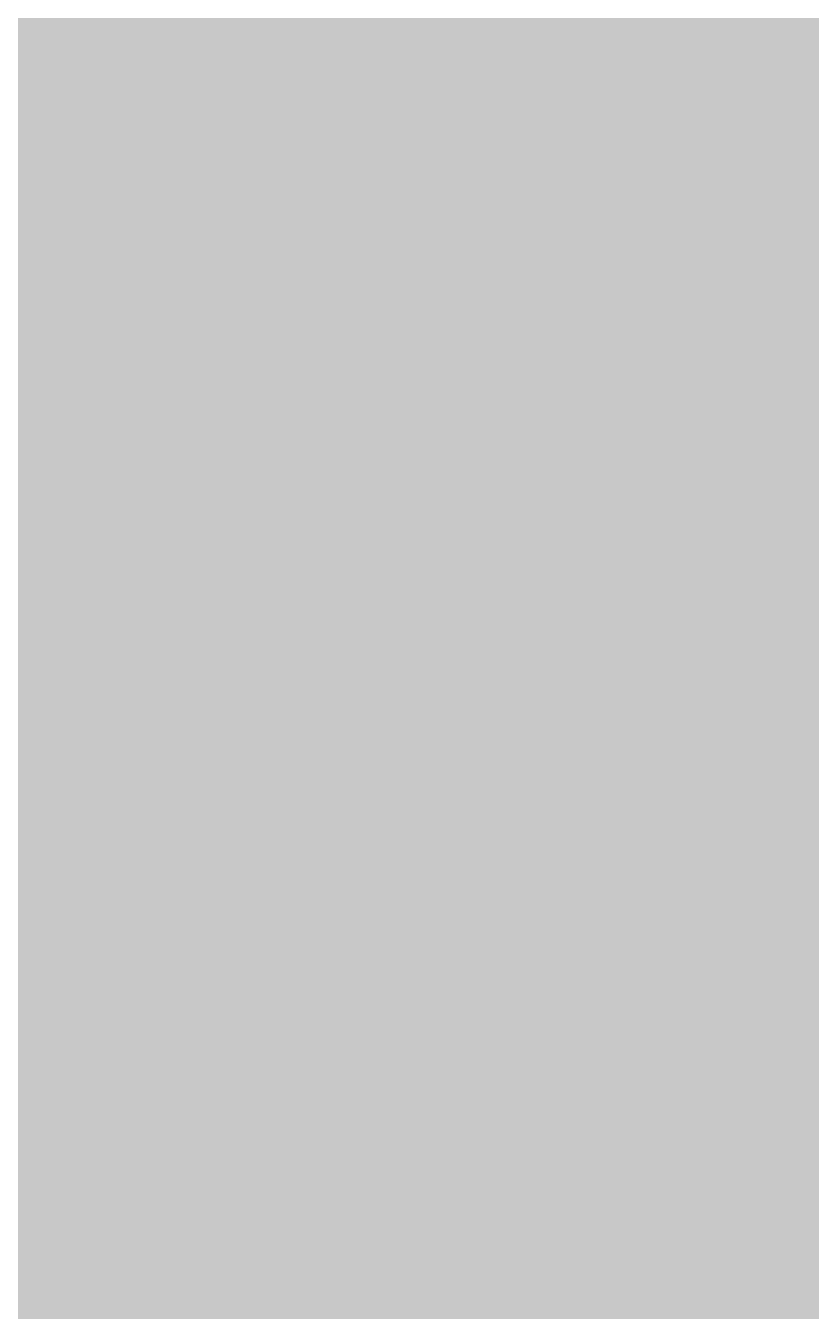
# Model space of a CAD drawing. Header units: millimetres. Extents: x -2 to 135, y -2 to 106.
# Drawn here: x 113.9382 to 114.1011, y 25.3809 to 25.6476 of the extents above; entities that cross this region are included whole.
import ezdxf

# ---------------------------------------------------------------- set-up
doc = ezdxf.new("R2010")
doc.units = ezdxf.units.MM
doc.header["$MEASUREMENT"] = 0
for name, color, linetype, true_color in [('Bottom-Layer', 7, 'Continuous', 0x0000ff), ('Top-Layer', 7, 'Continuous', 0xff0000), ('Top-Silkscreen-Layer', 7, 'Continuous', 0xffcc00)]:
    doc.layers.add(name, color=color, linetype=linetype, true_color=true_color)

msp = doc.modelspace()

# ---------------------------------------------------------------- hatches: boundary and pattern name
at = {"layer": 'Bottom-Layer'}
for points in [[(126.42373, 0.35814), (41.67627, 0.35814), (42.32022, 1.129), (42.80075, 2.01104), (43.09924, 2.9701), (43.20413, 3.96905), (43.11137, 4.9692), (42.82453, 5.93181), (42.35474, 6.81961), (41.72018, 7.59822), (40.94544, 8.23749), (40.0605, 8.71266), (39.09964, 9.00533), (38.10008, 9.10416), (37.10051, 9.00533), (36.13965, 8.71266), (35.25472, 8.23749), (34.47997, 7.59822), (33.84541, 6.81961), (33.37562, 5.93181), (33.08879, 4.9692), (32.99602, 3.96905), (33.10091, 2.9701), (33.3994, 2.01104), (33.87993, 1.129), (34.52388, 0.35814), (0.35814, 0.35814), (0.35814, 99.54206), (34.52388, 99.54206), (33.87993, 98.7712), (33.3994, 97.88916), (33.10091, 96.9301), (32.99602, 95.93115), (33.08879, 94.93101), (33.37562, 93.96839), (33.84541, 93.08059), (34.47997, 92.30198), (35.25472, 91.66271), (36.13965, 91.18754), (37.10051, 90.89487), (38.10008, 90.79604), (39.09964, 90.89487), (40.0605, 91.18754), (40.94544, 91.66271), (41.72018, 92.30198), (42.35474, 93.08059), (42.82453, 93.96839), (43.11137, 94.93101), (43.20413, 95.93115), (43.09924, 96.9301), (42.80075, 97.88916), (42.32022, 98.7712), (41.67627, 99.54206), (126.42407, 99.54206), (125.77903, 98.7696), (125.29808, 97.8856), (124.99993, 96.92441), (124.89616, 95.92341), (124.99082, 94.92151), (125.28021, 93.95765), (125.75309, 93.06931), (126.39108, 92.29101), (127.16938, 91.65302), (128.05772, 91.18014), (129.02158, 90.89075), (130.02348, 90.7961), (131.02448, 90.89986), (131.98567, 91.19801), (132.86967, 91.67896), (133.64213, 92.324), (133.64213, 7.57586), (132.8697, 8.22091), (131.98572, 8.70188), (131.02456, 9.00005), (130.02358, 9.10385), (129.02169, 9.00923), (128.05783, 8.71988), (127.16948, 8.24705), (126.39117, 7.6091), (125.75315, 6.83085), (125.28023, 5.94255), (124.99079, 4.97872), (124.89608, 3.97684), (124.99978, 2.97584), (125.29787, 2.01465), (125.77875, 1.13063)], [(114.48895, 24.88417), (114.70254, 24.92665), (114.88362, 25.04764), (114.89202, 25.05604), (115.18175, 25.2059), (115.36394, 25.47648), (115.39383, 25.8013), (115.26408, 26.10058), (115.00655, 26.3008), (114.68452, 26.35276), (114.37709, 26.24372), (114.15979, 26.00045), (110.60464, 26.00045), (110.27311, 26.10022), (109.93681, 26.01793), (109.68882, 25.77634), (109.59775, 25.44231), (109.68882, 25.10828), (109.93681, 24.86669), (110.27311, 24.78439), (110.60464, 24.88417)]]:
    msp.add_hatch(color=256, dxfattribs=at).paths.add_polyline_path(points)
at = {"layer": 'Top-Layer'}
msp.add_hatch(color=256, dxfattribs=at).paths.add_polyline_path([(126.42373, 0.35814), (41.67627, 0.35814), (42.32022, 1.129), (42.80075, 2.01104), (43.09924, 2.9701), (43.20413, 3.96905), (43.11137, 4.9692), (42.82453, 5.93181), (42.35474, 6.81961), (41.72018, 7.59822), (40.94544, 8.23749), (40.0605, 8.71266), (39.09964, 9.00533), (38.10008, 9.10416), (37.10051, 9.00533), (36.13965, 8.71266), (35.25472, 8.23749), (34.47997, 7.59822), (33.84541, 6.81961), (33.37562, 5.93181), (33.08879, 4.9692), (32.99602, 3.96905), (33.10091, 2.9701), (33.3994, 2.01104), (33.87993, 1.129), (34.52388, 0.35814), (0.35814, 0.35814), (0.35814, 99.54206), (34.52388, 99.54206), (33.87993, 98.7712), (33.3994, 97.88916), (33.10091, 96.9301), (32.99602, 95.93115), (33.08879, 94.93101), (33.37562, 93.96839), (33.84541, 93.08059), (34.47997, 92.30198), (35.25472, 91.66271), (36.13965, 91.18754), (37.10051, 90.89487), (38.10008, 90.79604), (39.09964, 90.89487), (40.0605, 91.18754), (40.94544, 91.66271), (41.72018, 92.30198), (42.35474, 93.08059), (42.82453, 93.96839), (43.11137, 94.93101), (43.20413, 95.93115), (43.09924, 96.9301), (42.80075, 97.88916), (42.32022, 98.7712), (41.67627, 99.54206), (126.42407, 99.54206), (125.77903, 98.7696), (125.29808, 97.8856), (124.99993, 96.92441), (124.89616, 95.92341), (124.99082, 94.92151), (125.28021, 93.95765), (125.75309, 93.06931), (126.39108, 92.29101), (127.16938, 91.65302), (128.05772, 91.18014), (129.02158, 90.89075), (130.02348, 90.7961), (131.02448, 90.89986), (131.98567, 91.19801), (132.86967, 91.67896), (133.64213, 92.324), (133.64213, 7.57586), (132.8697, 8.22091), (131.98572, 8.70188), (131.02456, 9.00005), (130.02358, 9.10385), (129.02169, 9.00923), (128.05783, 8.71988), (127.16948, 8.24705), (126.39117, 7.6091), (125.75315, 6.83085), (125.28023, 5.94255), (124.99079, 4.97872), (124.89608, 3.97684), (124.99978, 2.97584), (125.29787, 2.01465), (125.77875, 1.13063)])

# ---------------------------------------------------------------- linework, layer by layer
at = {"layer": 'Bottom-Layer', "const_width": 0.4}
msp.add_lwpolyline([(114.48895, 25.44231), (110.25589, 25.44231)], dxfattribs=at)
at = {"layer": 'Top-Silkscreen-Layer', "const_width": 0.254}
msp.add_lwpolyline([(112.36491, 25.95229, 1), (114.16491, 25.95229, 1)], format="xyb", close=True, dxfattribs=at)
msp.add_lwpolyline([(112.36491, 25.95229, 1), (114.16491, 25.95229, 1)], format="xyb", close=True, dxfattribs=at)

doc.saveas('drawing.dxf')
